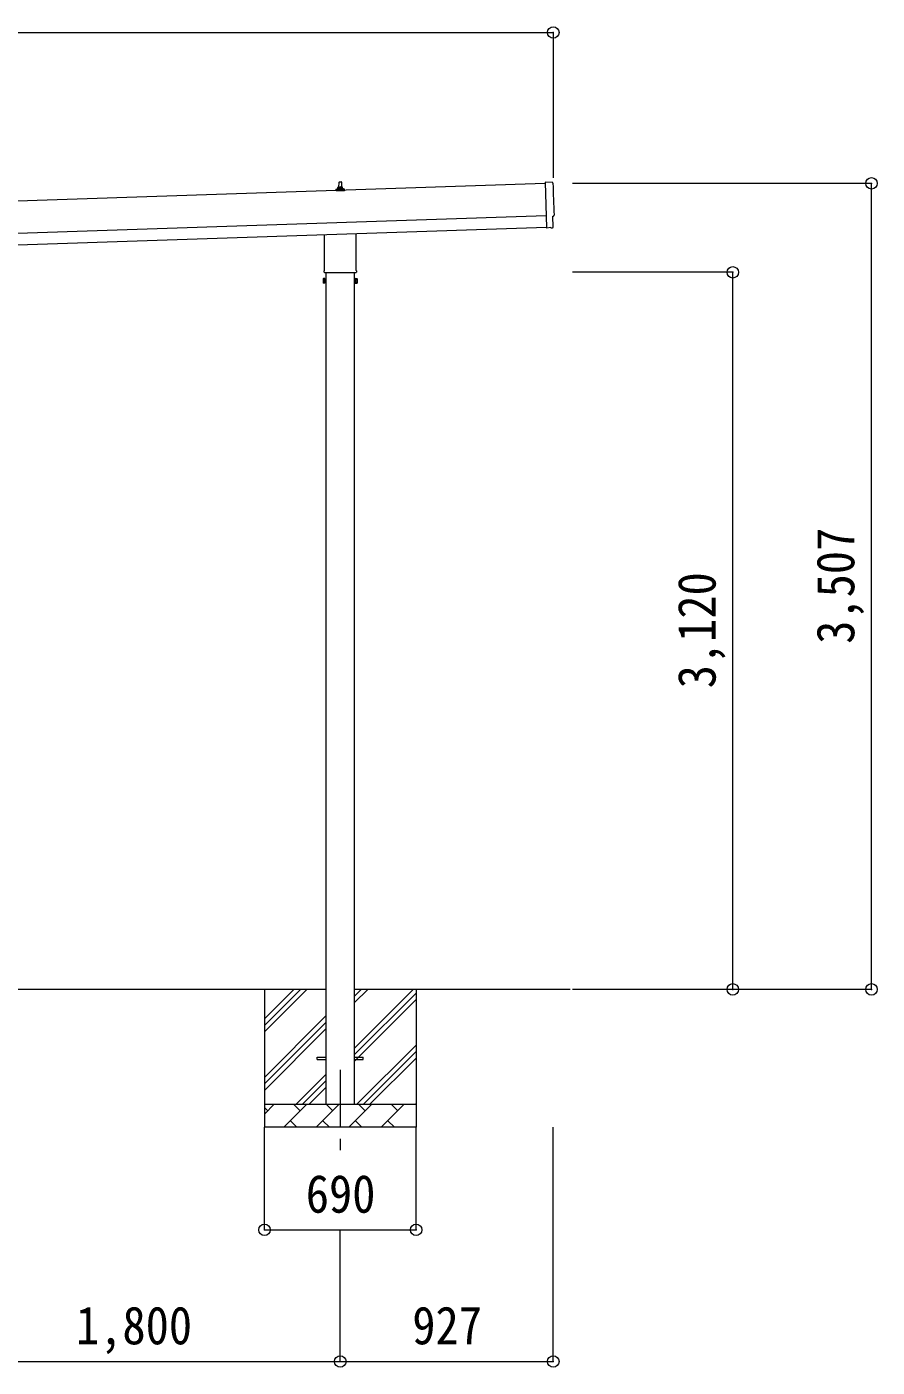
# Model space of a CAD drawing. Units: millimetres at full size, sheet at 1:50; some dimension numbers follow another scale. Extents: x -14053 to 14053, y -9700 to 9700.
# Drawn here: x 5024 to 8725, y -6411 to -579 of the extents above; entities that cross this region are included whole.
import ezdxf
from ezdxf.enums import TextEntityAlignment as Align

# ---------------------------------------------------------------- set-up
doc = ezdxf.new("R2010")
doc.units = ezdxf.units.MM
doc.header["$LTSCALE"] = 50
doc.header["$PDMODE"] = 32
doc.header["$PDSIZE"] = 50
doc.linetypes.add('CHAIN1', pattern=[8, 5, -1, 1, -1])
for name, color, linetype, lineweight in [('0-0_0', 7, 'Continuous', 9), ('0-1_Defpoints', 4, 'Continuous', 9), ('0-6_PARTS1', 6, 'Continuous', 9)]:
    doc.layers.add(name, color=color, linetype=linetype, lineweight=lineweight)
doc.styles.add('ＭＳ ゴシック', font='')
doc.styles.get('ＭＳ ゴシック').set_extended_font_data('MS Gothic')

msp = doc.modelspace()

# ---------------------------------------------------------------- linework, layer by layer
at = {"layer": '0-0_0'}
for p, q in [((6325.71, -4766.91), (4650.71, -4766.91)), ((6058.21, -4766.91), (6058.21, -5366.91)), ((6058.21, -4951.96), (6243.26, -4766.91)), ((6058.21, -4923.68), (6214.98, -4766.91)), ((6058.21, -4895.4), (6186.69, -4766.91)), ((6450.71, -5022.01), (6705.81, -4766.91)), ((6450.71, -4824.02), (6507.82, -4766.91)), ((6450.71, -4795.74), (6479.53, -4766.91)), ((6718.21, -4766.91), (6718.21, -5366.91)), ((6450.71, -5050.3), (6718.21, -4782.8)), ((6450.71, -5078.58), (6718.21, -4811.08)), ((6058.21, -5149.95), (6325.71, -4882.45)), ((6058.21, -5178.24), (6325.71, -4910.74)), ((6058.21, -5206.52), (6325.71, -4939.02)), ((6460.37, -5266.91), (6718.21, -5009.07)), ((6488.65, -5266.91), (6718.21, -5037.36)), ((6516.94, -5266.91), (6718.21, -5065.64)), ((6195.81, -5266.91), (6325.71, -5137.01)), ((6224.09, -5266.91), (6325.71, -5165.3)), ((6252.38, -5266.91), (6325.71, -5193.58)), ((6058.21, -5266.91), (6718.21, -5266.91)), ((6058.21, -5309.81), (6101.1, -5266.91)), ((6072.55, -5295.47), (6058.21, -5281.13)), ((6142.52, -5366.91), (6242.52, -5266.91)), ((6213.97, -5295.47), (6185.42, -5266.91)), ((6283.95, -5366.91), (6383.95, -5266.91)), ((6355.39, -5295.47), (6326.84, -5266.91)), ((6425.37, -5366.91), (6525.37, -5266.91)), ((6496.81, -5295.47), (6468.26, -5266.91)), ((6566.79, -5366.91), (6666.79, -5266.91)), ((6638.23, -5295.47), (6609.68, -5266.91)), ((6714.93, -5266.91), (6718.21, -5263.63)), ((6171.08, -5338.36), (6199.63, -5366.91)), ((6312.5, -5338.36), (6341.05, -5366.91)), ((6453.92, -5338.36), (6482.47, -5366.91)), ((6595.34, -5338.36), (6623.89, -5366.91)), ((6718.21, -5366.91), (6058.21, -5366.91))]:
    msp.add_line(p, q, dxfattribs=at)
at = {"layer": '0-0_0', "color": 4}
msp.add_line((7389.09, -4766.91), (6450.71, -4766.91), dxfattribs=at)
at = {"layer": '0-1_Defpoints'}
for p, q in [((7279.57, -1260.5), (1896.56, -1439.93)), ((6370.72, -1284.47), (6377.44, -1282.84)), ((6377.83, -1282.65), (6398.59, -1282.65)), ((6378.21, -1281.87), (6378.21, -1277.65)), ((6379.21, -1277.65), (6397.21, -1277.65)), ((6382.21, -1277.65), (6382.94, -1254.13)), ((6383.94, -1253.15), (6392.48, -1253.15)), ((6393.48, -1254.13), (6394.21, -1277.65)), ((6398.21, -1281.87), (6398.21, -1277.65)), ((6405.69, -1284.47), (6398.97, -1282.84)), ((6369.96, -1293.15), (6369.96, -1285.44)), ((6406.46, -1293.15), (6369.96, -1293.15)), ((6370.34, -1284.65), (6406.08, -1284.65)), ((6406.46, -1293.15), (6406.46, -1285.44)), ((1901.23, -1579.85), (7284.24, -1400.42)), ((1902.89, -1629.83), (7285.9, -1450.39)), ((7286, -1453.16), (7286.03, -1454.16)), ((7305.65, -1453.51), (7312.55, -1452.91)), ((6319.91, -1637.14), (6319.91, -1482.59)), ((6456.51, -1478.04), (6456.51, -1637.14)), ((6314.21, -1675.41), (6314.97, -1674.1)), ((6314.21, -1675.41), (6314.21, -1692.41)), ((6321.21, -1679.01), (6314.97, -1679.01)), ((6321.21, -1688.82), (6314.97, -1688.82)), ((6318.21, -1645.91), (6318.21, -1640.41)), ((6456.15, -1649.41), (6320.27, -1649.41)), ((6325.71, -1649.41), (6325.71, -5266.91)), ((6450.71, -5266.91), (6450.71, -1649.41)), ((6455.21, -1679.01), (6461.45, -1679.01)), ((6455.21, -1688.82), (6461.45, -1688.82)), ((6458.21, -1640.41), (6458.21, -1645.91)), ((6462.21, -1675.41), (6461.45, -1674.1)), ((6462.21, -1675.41), (6462.21, -1692.41)), ((6314.21, -1692.41), (6314.97, -1693.73)), ((6321.21, -1693.73), (6314.97, -1693.73)), ((6323.71, -1693.11), (6321.21, -1693.11)), ((6452.71, -1693.11), (6455.21, -1693.11)), ((6455.21, -1693.73), (6461.45, -1693.73)), ((6462.21, -1692.41), (6461.45, -1693.73)), ((6288.21, -5062.41), (6325.71, -5062.41)), ((6288.21, -5071.41), (6288.21, -5062.41)), ((6288.21, -5071.41), (6325.71, -5071.41)), ((6450.71, -5062.41), (6488.21, -5062.41)), ((6450.71, -5071.41), (6488.21, -5071.41)), ((6488.21, -5071.41), (6488.21, -5062.41))]:
    msp.add_line(p, q, dxfattribs=at)
at = {"layer": '0-1_Defpoints', "color": 7, "linetype": 'CHAIN1'}
msp.add_line((6388.21, -5116.91), (6388.21, -5511.91), dxfattribs=at)
at = {"layer": '0-1_Defpoints'}
for points in [[(7311.01, -1256.01), (7279.41, -1255.41), (7286, -1453.16)], [(7304.9, -1453.26), (7304.21, -1452.65), (7286.03, -1454.16)], [(7315.29, -1449.83), (7313.73, -1402.83), (7314.33, -1402.81)], [(6321.21, -1693.73), (6321.21, -1674.1), (6314.97, -1674.1)], [(6321.21, -1693.11), (6321.21, -1674.71), (6323.71, -1674.71)], [(6455.21, -1693.11), (6455.21, -1674.71), (6452.71, -1674.71)], [(6455.21, -1693.73), (6455.21, -1674.1), (6461.45, -1674.1)]]:
    msp.add_lwpolyline(points, dxfattribs=at)
for points in [[(6323.71, -1694.41), (6323.71, -1673.41), (6325.71, -1673.41), (6325.71, -1694.41)], [(6452.71, -1694.41), (6452.71, -1673.41), (6450.71, -1673.41), (6450.71, -1694.41)]]:
    msp.add_lwpolyline(points, close=True, dxfattribs=at)
for centre, radius, start, end in [((6377.21, -1281.87), 1, 283.62699, 0), ((6382.29, -1278.29), 4.13, 90, 171.17633), ((6379.21, -1278.65), 1, 90, 180), ((6383.94, -1254.15), 1, 90, 178.60509), ((6391.54, -1277.65), 4.83, 133.60282, 180), ((6384.88, -1277.65), 4.83, 0, 46.39718), ((6392.48, -1254.15), 1, 1.39491, 90), ((6394.12, -1278.29), 4.13, 8.82367, 90), ((6397.21, -1278.65), 1, 0, 90), ((6399.21, -1281.87), 1, 180, 256.37301), ((6370.96, -1285.44), 1, 103.62699, 180), ((6405.46, -1285.44), 1, 0, 76.37301), ((6318.55, -1676.55), 4.34, 145.61575, 214.38425), ((6318.55, -1691.27), 4.34, 145.61575, 214.38425), ((6330.45, -1683.91), 16.24, 162.41205, 197.58795), ((6322.21, -1640.41), 4, 125.09963, 180), ((6322.21, -1645.91), 4, 180, 194.47751), ((6322.21, -1645.91), 4, 194.47751, 241.04498), ((6454.21, -1645.91), 4, 298.95502, 345.52249), ((6454.21, -1640.41), 4, 0, 54.90037), ((6454.21, -1645.91), 4, 345.52249, 0), ((6457.86, -1676.55), 4.34, 325.61575, 34.38425), ((6445.97, -1683.91), 16.24, 342.41205, 17.58795), ((6457.86, -1691.27), 4.34, 325.61575, 34.38425)]:
    msp.add_arc(centre, radius, start, end, dxfattribs=at)
for centre, major_axis, ratio, start_param, end_param in [((7310.96, -1259.01), (3, 0.1), 0.99863, 6.2683889, 7.8016218), ((12076.52, -1170.63), (-4760.73, -158.69), 0.99863, 6.2683889, 6.2976778), ((7314.18, -1398.41), (4.4, 0.15), 0.99863, 4.712389, 6.2976778), ((7305.56, -1452.51), (0.75, -0.666), 0.9974, 4.712389, 5.5252311), ((7312.29, -1449.92), (2.25, -2), 0.9974, 5.5252311, 7.0411395)]:
    msp.add_ellipse(centre, major_axis=major_axis, ratio=ratio, start_param=start_param, end_param=end_param, dxfattribs=at)
at = {"layer": '0-6_PARTS1'}
for p, q in [((1865.21, -603.76), (7315.21, -603.76)), ((7315.21, -603.76), (7315.21, -1236.58)), ((8699.99, -1259.9), (7398.42, -1259.9)), ((8700.02, -4766.91), (8699.99, -1259.9)), ((8096.4, -1646.91), (7398.45, -1646.91)), ((8096.4, -4766.91), (8096.4, -1646.91)), ((8096.4, -4766.91), (7398.45, -4766.91)), ((8700.02, -4766.91), (7398.45, -4766.91)), ((6058.21, -5813.07), (6058.21, -5366.91)), ((6718.21, -5813.07), (6718.21, -5366.91)), ((7315.21, -6385.69), (7315.21, -5366.91)), ((6058.21, -5813.07), (6718.21, -5813.07)), ((6388.21, -6385.69), (6388.21, -5813.07)), ((4588.21, -6385.69), (6388.21, -6385.69)), ((6388.21, -6385.69), (7315.21, -6385.69))]:
    msp.add_line(p, q, dxfattribs=at)
for p in [(7315.21, -603.76), (8699.99, -1259.9), (8096.4, -1646.91), (8096.4, -4766.91), (8700.02, -4766.91), (6058.21, -5813.07), (6718.21, -5813.07), (6388.21, -6385.69), (7315.21, -6385.69)]:
    msp.add_point(p, dxfattribs=at)

# ---------------------------------------------------------------- texts
at = {"layer": '0-6_PARTS1', "color": 7, "style": 'ＭＳ ゴシック', "width": 0.9}
for s, p in [('3,507', (8675, -3263.41)), ('3,120', (8071.4, -3456.91))]:
    msp.add_text(s, height=165, rotation=90, dxfattribs=at).set_placement(p, align=Align.BOTTOM_LEFT)
for s, p in [('690', (6238.21, -5788.07)), ('1,800', (5238.21, -6360.69)), ('927', (6701.71, -6360.69))]:
    msp.add_text(s, height=165, dxfattribs=at).set_placement(p, align=Align.BOTTOM_LEFT)

doc.saveas('drawing.dxf')
